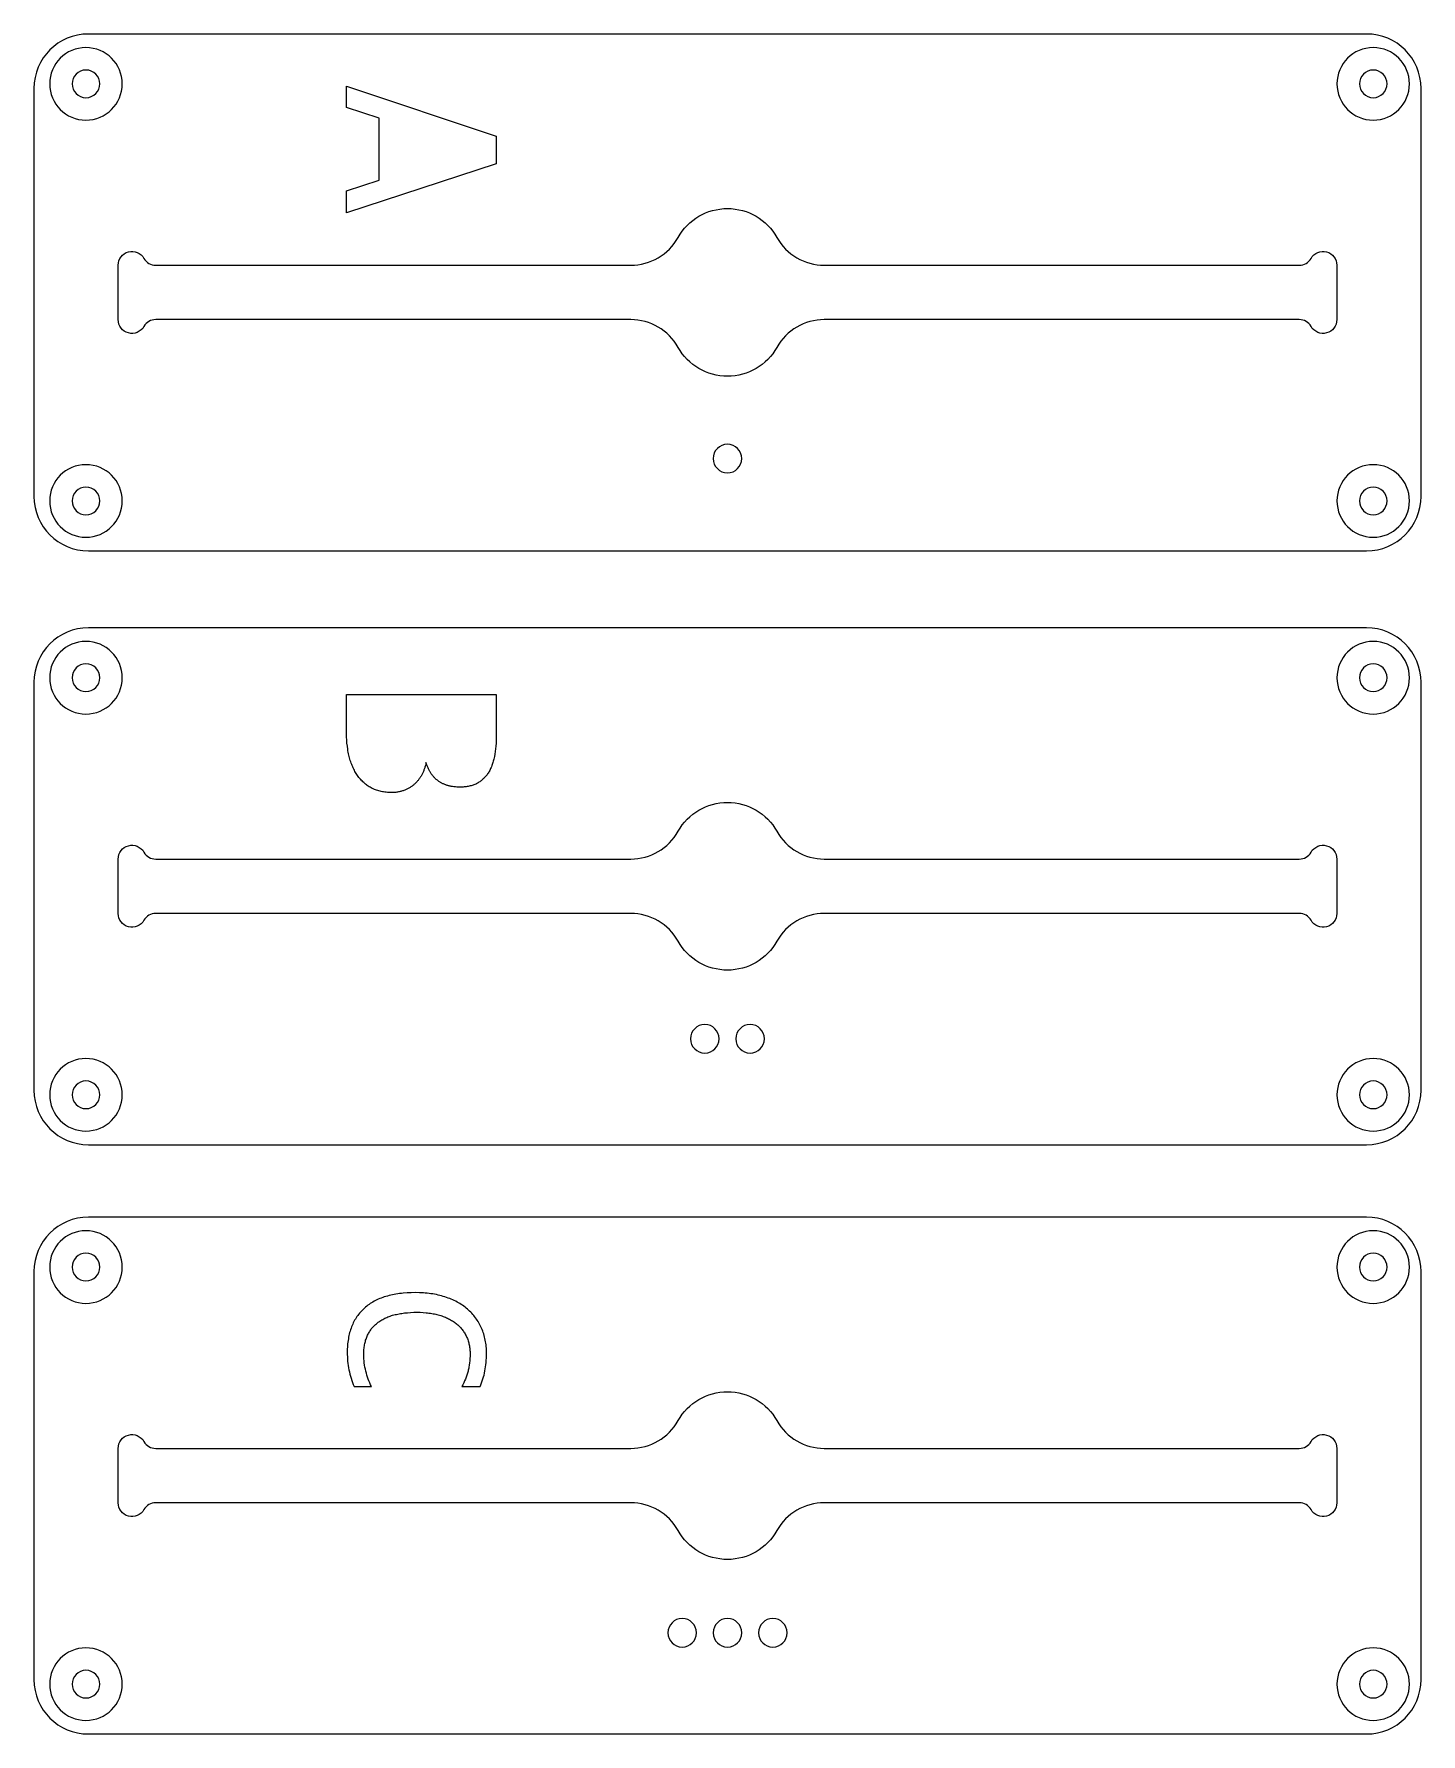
# Model space of a CAD drawing. Extents: x 2142 to 2448, y -359 to 16.
import ezdxf

# ---------------------------------------------------------------- set-up
doc = ezdxf.new("R2010")
doc.units = 0
doc.layers.add('DEFAULT', color=7, linetype='CONTINUOUS')

msp = doc.modelspace()

# ---------------------------------------------------------------- linework, layer by layer
at = {"layer": 'DEFAULT'}
for p, q in [((2436, 16), (2154, 16)), ((2142, 4), (2142, -86)), ((2210.96, -0.21), (2210.96, 4.46)), ((2210.96, 4.46), (2243.96, -6.5)), ((2448, -86), (2448, 4)), ((2218.16, -2.53), (2210.96, -0.21)), ((2218.16, -16.27), (2218.16, -2.53)), ((2243.96, -6.5), (2243.96, -12.66)), ((2243.96, -12.66), (2210.96, -23.46)), ((2210.96, -18.56), (2218.16, -16.27)), ((2210.96, -23.46), (2210.96, -18.56)), ((2160.57, -47), (2160.57, -35)), ((2168.87, -35), (2273.64, -35)), ((2316.36, -35), (2421.13, -35)), ((2429.43, -35), (2429.43, -47)), ((2273.64, -47), (2168.87, -47)), ((2421.13, -47), (2316.36, -47)), ((2154, -98), (2436, -98)), ((2436, -115), (2154, -115)), ((2142, -127), (2142, -217)), ((2448, -217), (2448, -127)), ((2210.96, -138.3), (2210.96, -129.67)), ((2210.96, -129.67), (2243.96, -129.67)), ((2243.96, -129.67), (2243.96, -139.11)), ((2210.97, -139.03), (2210.96, -138.3)), ((2211, -139.75), (2210.97, -139.03)), ((2211.05, -140.44), (2211, -139.75)), ((2211.13, -141.12), (2211.05, -140.44)), ((2211.22, -141.78), (2211.13, -141.12)), ((2211.27, -142.11), (2211.22, -141.78)), ((2211.33, -142.43), (2211.27, -142.11)), ((2211.4, -142.75), (2211.33, -142.43)), ((2243.77, -142.29), (2243.68, -142.86)), ((2243.84, -141.7), (2243.77, -142.29)), ((2243.89, -141.08), (2243.84, -141.7)), ((2243.93, -140.45), (2243.89, -141.08)), ((2243.95, -139.79), (2243.93, -140.45)), ((2243.96, -139.11), (2243.95, -139.79)), ((2211.46, -143.06), (2211.4, -142.75)), ((2211.54, -143.37), (2211.46, -143.06)), ((2211.62, -143.67), (2211.54, -143.37)), ((2211.7, -143.97), (2211.62, -143.67)), ((2211.79, -144.26), (2211.7, -143.97)), ((2211.89, -144.55), (2211.79, -144.26)), ((2211.98, -144.83), (2211.89, -144.55)), ((2212.09, -145.11), (2211.98, -144.83)), ((2212.2, -145.38), (2212.09, -145.11)), ((2212.31, -145.64), (2212.2, -145.38)), ((2212.43, -145.9), (2212.31, -145.64)), ((2212.55, -146.16), (2212.43, -145.9)), ((2212.68, -146.41), (2212.55, -146.16)), ((2228.09, -146.18), (2228.03, -146.34)), ((2228.14, -146.02), (2228.09, -146.18)), ((2228.2, -145.86), (2228.14, -146.02)), ((2228.25, -145.7), (2228.2, -145.86)), ((2228.29, -145.54), (2228.25, -145.7)), ((2228.34, -145.38), (2228.29, -145.54)), ((2228.42, -145.05), (2228.34, -145.38)), ((2228.48, -144.72), (2228.42, -145.05)), ((2228.6, -145.07), (2228.48, -144.72)), ((2228.73, -145.41), (2228.6, -145.07)), ((2228.87, -145.74), (2228.73, -145.41)), ((2228.94, -145.9), (2228.87, -145.74)), ((2229.01, -146.06), (2228.94, -145.9)), ((2229.09, -146.21), (2229.01, -146.06)), ((2229.16, -146.36), (2229.09, -146.21)), ((2242.74, -146.05), (2242.64, -146.26)), ((2242.83, -145.83), (2242.74, -146.05)), ((2242.92, -145.62), (2242.83, -145.83)), ((2243.01, -145.39), (2242.92, -145.62)), ((2243.1, -145.16), (2243.01, -145.39)), ((2243.18, -144.93), (2243.1, -145.16)), ((2243.25, -144.69), (2243.18, -144.93)), ((2243.33, -144.44), (2243.25, -144.69)), ((2243.4, -144.19), (2243.33, -144.44)), ((2243.46, -143.94), (2243.4, -144.19)), ((2243.52, -143.68), (2243.46, -143.94)), ((2243.58, -143.41), (2243.52, -143.68)), ((2243.68, -142.86), (2243.58, -143.41)), ((2212.81, -146.65), (2212.68, -146.41)), ((2212.94, -146.89), (2212.81, -146.65)), ((2213.08, -147.12), (2212.94, -146.89)), ((2213.23, -147.35), (2213.08, -147.12)), ((2213.38, -147.57), (2213.23, -147.35)), ((2213.54, -147.78), (2213.38, -147.57)), ((2213.7, -147.99), (2213.54, -147.78)), ((2213.86, -148.2), (2213.7, -147.99)), ((2214.03, -148.4), (2213.86, -148.2)), ((2214.2, -148.59), (2214.03, -148.4)), ((2214.38, -148.77), (2214.2, -148.59)), ((2214.56, -148.95), (2214.38, -148.77)), ((2214.75, -149.13), (2214.56, -148.95)), ((2214.94, -149.29), (2214.75, -149.13)), ((2215.14, -149.45), (2214.94, -149.29)), ((2215.34, -149.61), (2215.14, -149.45)), ((2215.54, -149.76), (2215.34, -149.61)), ((2215.75, -149.9), (2215.54, -149.76)), ((2215.96, -150.04), (2215.75, -149.9)), ((2225.29, -149.99), (2225.15, -150.09)), ((2225.43, -149.89), (2225.29, -149.99)), ((2225.56, -149.79), (2225.43, -149.89)), ((2225.69, -149.69), (2225.56, -149.79)), ((2225.81, -149.58), (2225.69, -149.69)), ((2225.94, -149.47), (2225.81, -149.58)), ((2226.06, -149.36), (2225.94, -149.47)), ((2226.18, -149.25), (2226.06, -149.36)), ((2226.29, -149.13), (2226.18, -149.25)), ((2226.41, -149.01), (2226.29, -149.13)), ((2226.52, -148.89), (2226.41, -149.01)), ((2226.63, -148.77), (2226.52, -148.89)), ((2226.73, -148.64), (2226.63, -148.77)), ((2226.83, -148.51), (2226.73, -148.64)), ((2226.93, -148.38), (2226.83, -148.51)), ((2227.03, -148.25), (2226.93, -148.38)), ((2227.12, -148.11), (2227.03, -148.25)), ((2227.21, -147.98), (2227.12, -148.11)), ((2227.3, -147.84), (2227.21, -147.98)), ((2227.39, -147.69), (2227.3, -147.84)), ((2227.47, -147.55), (2227.39, -147.69)), ((2227.55, -147.4), (2227.47, -147.55)), ((2227.63, -147.25), (2227.55, -147.4)), ((2227.7, -147.1), (2227.63, -147.25)), ((2227.77, -146.95), (2227.7, -147.1)), ((2227.84, -146.8), (2227.77, -146.95)), ((2227.91, -146.65), (2227.84, -146.8)), ((2227.97, -146.49), (2227.91, -146.65)), ((2228.03, -146.34), (2227.97, -146.49)), ((2229.24, -146.51), (2229.16, -146.36)), ((2229.32, -146.65), (2229.24, -146.51)), ((2229.41, -146.79), (2229.32, -146.65)), ((2229.49, -146.93), (2229.41, -146.79)), ((2229.58, -147.06), (2229.49, -146.93)), ((2229.66, -147.19), (2229.58, -147.06)), ((2229.75, -147.32), (2229.66, -147.19)), ((2229.85, -147.45), (2229.75, -147.32)), ((2229.94, -147.57), (2229.85, -147.45)), ((2230.04, -147.69), (2229.94, -147.57)), ((2230.13, -147.8), (2230.04, -147.69)), ((2230.23, -147.92), (2230.13, -147.8)), ((2230.34, -148.03), (2230.23, -147.92)), ((2230.44, -148.13), (2230.34, -148.03)), ((2230.54, -148.24), (2230.44, -148.13)), ((2230.65, -148.34), (2230.54, -148.24)), ((2230.76, -148.43), (2230.65, -148.34)), ((2230.87, -148.53), (2230.76, -148.43)), ((2230.99, -148.62), (2230.87, -148.53)), ((2231.1, -148.7), (2230.99, -148.62)), ((2231.22, -148.79), (2231.1, -148.7)), ((2231.34, -148.87), (2231.22, -148.79)), ((2231.46, -148.95), (2231.34, -148.87)), ((2231.58, -149.02), (2231.46, -148.95)), ((2231.7, -149.1), (2231.58, -149.02)), ((2231.83, -149.17), (2231.7, -149.1)), ((2231.96, -149.24), (2231.83, -149.17)), ((2232.08, -149.3), (2231.96, -149.24)), ((2232.21, -149.37), (2232.08, -149.3)), ((2232.34, -149.43), (2232.21, -149.37)), ((2232.48, -149.49), (2232.34, -149.43)), ((2232.61, -149.54), (2232.48, -149.49)), ((2232.75, -149.6), (2232.61, -149.54)), ((2232.88, -149.65), (2232.75, -149.6)), ((2233.02, -149.7), (2232.88, -149.65)), ((2233.16, -149.74), (2233.02, -149.7)), ((2233.3, -149.79), (2233.16, -149.74)), ((2233.45, -149.83), (2233.3, -149.79)), ((2233.59, -149.86), (2233.45, -149.83)), ((2233.74, -149.9), (2233.59, -149.86)), ((2233.88, -149.93), (2233.74, -149.9)), ((2234.03, -149.97), (2233.88, -149.93)), ((2234.18, -149.99), (2234.03, -149.97)), ((2234.33, -150.02), (2234.18, -149.99)), ((2237.81, -149.97), (2237.59, -150.01)), ((2238.03, -149.93), (2237.81, -149.97)), ((2238.25, -149.88), (2238.03, -149.93)), ((2238.46, -149.82), (2238.25, -149.88)), ((2238.66, -149.76), (2238.46, -149.82)), ((2238.86, -149.69), (2238.66, -149.76)), ((2239.06, -149.62), (2238.86, -149.69)), ((2239.26, -149.54), (2239.06, -149.62)), ((2239.45, -149.46), (2239.26, -149.54)), ((2239.63, -149.37), (2239.45, -149.46)), ((2239.81, -149.27), (2239.63, -149.37)), ((2239.99, -149.17), (2239.81, -149.27)), ((2240.17, -149.07), (2239.99, -149.17)), ((2240.34, -148.96), (2240.17, -149.07)), ((2240.5, -148.84), (2240.34, -148.96)), ((2240.67, -148.72), (2240.5, -148.84)), ((2240.83, -148.59), (2240.67, -148.72)), ((2240.98, -148.46), (2240.83, -148.59)), ((2241.13, -148.32), (2240.98, -148.46)), ((2241.28, -148.18), (2241.13, -148.32)), ((2241.42, -148.03), (2241.28, -148.18)), ((2241.56, -147.88), (2241.42, -148.03)), ((2241.7, -147.72), (2241.56, -147.88)), ((2241.83, -147.56), (2241.7, -147.72)), ((2241.95, -147.39), (2241.83, -147.56)), ((2242.08, -147.21), (2241.95, -147.39)), ((2242.2, -147.03), (2242.08, -147.21)), ((2242.31, -146.85), (2242.2, -147.03)), ((2242.42, -146.65), (2242.31, -146.85)), ((2242.53, -146.46), (2242.42, -146.65)), ((2242.64, -146.26), (2242.53, -146.46)), ((2216.18, -150.17), (2215.96, -150.04)), ((2216.4, -150.29), (2216.18, -150.17)), ((2216.63, -150.41), (2216.4, -150.29)), ((2216.86, -150.52), (2216.63, -150.41)), ((2217.1, -150.63), (2216.86, -150.52)), ((2217.34, -150.72), (2217.1, -150.63)), ((2217.58, -150.81), (2217.34, -150.72)), ((2217.83, -150.9), (2217.58, -150.81)), ((2218.08, -150.97), (2217.83, -150.9)), ((2218.34, -151.04), (2218.08, -150.97)), ((2218.6, -151.1), (2218.34, -151.04)), ((2218.86, -151.16), (2218.6, -151.1)), ((2219.13, -151.2), (2218.86, -151.16)), ((2219.4, -151.24), (2219.13, -151.2)), ((2219.68, -151.27), (2219.4, -151.24)), ((2219.96, -151.3), (2219.68, -151.27)), ((2220.25, -151.32), (2219.96, -151.3)), ((2220.54, -151.33), (2220.25, -151.32)), ((2220.83, -151.33), (2220.54, -151.33)), ((2221.04, -151.33), (2220.83, -151.33)), ((2221.24, -151.32), (2221.04, -151.33)), ((2221.44, -151.31), (2221.24, -151.32)), ((2221.63, -151.3), (2221.44, -151.31)), ((2221.83, -151.28), (2221.63, -151.3)), ((2222.02, -151.26), (2221.83, -151.28)), ((2222.21, -151.23), (2222.02, -151.26)), ((2222.39, -151.2), (2222.21, -151.23)), ((2222.58, -151.16), (2222.39, -151.2)), ((2222.76, -151.12), (2222.58, -151.16)), ((2222.94, -151.08), (2222.76, -151.12)), ((2223.11, -151.03), (2222.94, -151.08)), ((2223.28, -150.98), (2223.11, -151.03)), ((2223.45, -150.93), (2223.28, -150.98)), ((2223.62, -150.87), (2223.45, -150.93)), ((2223.79, -150.8), (2223.62, -150.87)), ((2223.95, -150.73), (2223.79, -150.8)), ((2224.11, -150.66), (2223.95, -150.73)), ((2224.27, -150.59), (2224.11, -150.66)), ((2224.42, -150.51), (2224.27, -150.59)), ((2224.57, -150.43), (2224.42, -150.51)), ((2224.72, -150.35), (2224.57, -150.43)), ((2224.87, -150.27), (2224.72, -150.35)), ((2225.01, -150.18), (2224.87, -150.27)), ((2225.15, -150.09), (2225.01, -150.18)), ((2234.64, -150.07), (2234.33, -150.02)), ((2234.96, -150.1), (2234.64, -150.07)), ((2235.28, -150.13), (2234.96, -150.1)), ((2235.6, -150.14), (2235.28, -150.13)), ((2235.93, -150.14), (2235.6, -150.14)), ((2236.18, -150.14), (2235.93, -150.14)), ((2236.43, -150.13), (2236.18, -150.14)), ((2236.67, -150.12), (2236.43, -150.13)), ((2236.9, -150.1), (2236.67, -150.12)), ((2237.14, -150.08), (2236.9, -150.1)), ((2237.37, -150.05), (2237.14, -150.08)), ((2237.59, -150.01), (2237.37, -150.05)), ((2160.57, -178), (2160.57, -166)), ((2168.87, -166), (2273.64, -166)), ((2316.36, -166), (2421.13, -166)), ((2429.43, -166), (2429.43, -178)), ((2273.64, -178), (2168.87, -178)), ((2421.13, -178), (2316.36, -178)), ((2154, -229), (2436, -229)), ((2436, -245), (2154, -245)), ((2142, -257), (2142, -347)), ((2448, -347), (2448, -257)), ((2219.61, -262.49), (2219.27, -262.6)), ((2219.97, -262.39), (2219.61, -262.49)), ((2220.33, -262.29), (2219.97, -262.39)), ((2220.7, -262.2), (2220.33, -262.29)), ((2221.08, -262.12), (2220.7, -262.2)), ((2221.46, -262.04), (2221.08, -262.12)), ((2221.85, -261.97), (2221.46, -262.04)), ((2222.25, -261.91), (2221.85, -261.97)), ((2222.65, -261.85), (2222.25, -261.91)), ((2223.06, -261.8), (2222.65, -261.85)), ((2223.48, -261.76), (2223.06, -261.8)), ((2224.34, -261.69), (2223.48, -261.76)), ((2225.23, -261.65), (2224.34, -261.69)), ((2226.14, -261.64), (2225.23, -261.65)), ((2227.03, -261.65), (2226.14, -261.64)), ((2227.47, -261.67), (2227.03, -261.65)), ((2227.9, -261.7), (2227.47, -261.67)), ((2228.33, -261.73), (2227.9, -261.7)), ((2228.75, -261.77), (2228.33, -261.73)), ((2229.16, -261.82), (2228.75, -261.77)), ((2229.57, -261.87), (2229.16, -261.82)), ((2229.98, -261.93), (2229.57, -261.87)), ((2230.38, -262), (2229.98, -261.93)), ((2230.77, -262.08), (2230.38, -262)), ((2231.16, -262.17), (2230.77, -262.08)), ((2231.54, -262.26), (2231.16, -262.17)), ((2231.92, -262.36), (2231.54, -262.26)), ((2232.29, -262.46), (2231.92, -262.36)), ((2232.66, -262.58), (2232.29, -262.46)), ((2213.81, -266.18), (2213.62, -266.43)), ((2214.02, -265.94), (2213.81, -266.18)), ((2214.23, -265.71), (2214.02, -265.94)), ((2214.45, -265.48), (2214.23, -265.71)), ((2214.67, -265.26), (2214.45, -265.48)), ((2214.91, -265.05), (2214.67, -265.26)), ((2215.15, -264.84), (2214.91, -265.05)), ((2215.4, -264.63), (2215.15, -264.84)), ((2215.65, -264.44), (2215.4, -264.63)), ((2215.91, -264.25), (2215.65, -264.44)), ((2216.18, -264.06), (2215.91, -264.25)), ((2216.46, -263.89), (2216.18, -264.06)), ((2216.74, -263.72), (2216.46, -263.89)), ((2217.03, -263.55), (2216.74, -263.72)), ((2217.33, -263.4), (2217.03, -263.55)), ((2217.64, -263.25), (2217.33, -263.4)), ((2217.95, -263.1), (2217.64, -263.25)), ((2218.27, -262.97), (2217.95, -263.1)), ((2218.59, -262.84), (2218.27, -262.97)), ((2218.93, -262.72), (2218.59, -262.84)), ((2219.27, -262.6), (2218.93, -262.72)), ((2222.84, -266.25), (2223.15, -266.21)), ((2223.15, -266.21), (2223.77, -266.12)), ((2223.77, -266.12), (2224.42, -266.06)), ((2224.42, -266.06), (2225.1, -266.01)), ((2225.1, -266.01), (2225.79, -265.98)), ((2225.79, -265.98), (2226.51, -265.97)), ((2226.51, -265.97), (2227.19, -265.98)), ((2227.19, -265.98), (2227.86, -266.01)), ((2227.86, -266.01), (2228.51, -266.07)), ((2228.51, -266.07), (2228.82, -266.1)), ((2228.82, -266.1), (2229.13, -266.14)), ((2229.13, -266.14), (2229.44, -266.18)), ((2229.44, -266.18), (2229.74, -266.23)), ((2229.74, -266.23), (2230.04, -266.28)), ((2233.02, -262.7), (2232.66, -262.58)), ((2233.38, -262.83), (2233.02, -262.7)), ((2233.72, -262.96), (2233.38, -262.83)), ((2234.06, -263.1), (2233.72, -262.96)), ((2234.4, -263.24), (2234.06, -263.1)), ((2234.72, -263.4), (2234.4, -263.24)), ((2235.04, -263.55), (2234.72, -263.4)), ((2235.36, -263.72), (2235.04, -263.55)), ((2235.66, -263.89), (2235.36, -263.72)), ((2235.96, -264.07), (2235.66, -263.89)), ((2236.25, -264.25), (2235.96, -264.07)), ((2236.54, -264.44), (2236.25, -264.25)), ((2236.81, -264.64), (2236.54, -264.44)), ((2237.09, -264.84), (2236.81, -264.64)), ((2237.35, -265.05), (2237.09, -264.84)), ((2237.61, -265.26), (2237.35, -265.05)), ((2237.86, -265.48), (2237.61, -265.26)), ((2238.1, -265.71), (2237.86, -265.48)), ((2238.34, -265.94), (2238.1, -265.71)), ((2238.57, -266.18), (2238.34, -265.94)), ((2238.79, -266.43), (2238.57, -266.18)), ((2211.83, -269.81), (2211.73, -270.13)), ((2211.94, -269.5), (2211.83, -269.81)), ((2212.06, -269.19), (2211.94, -269.5)), ((2212.18, -268.89), (2212.06, -269.19)), ((2212.31, -268.59), (2212.18, -268.89)), ((2212.45, -268.3), (2212.31, -268.59)), ((2212.59, -268.02), (2212.45, -268.3)), ((2212.74, -267.74), (2212.59, -268.02)), ((2212.9, -267.46), (2212.74, -267.74)), ((2213.07, -267.2), (2212.9, -267.46)), ((2213.24, -266.93), (2213.07, -267.2)), ((2213.43, -266.68), (2213.24, -266.93)), ((2213.62, -266.43), (2213.43, -266.68)), ((2216.16, -270.03), (2216.29, -269.84)), ((2216.29, -269.84), (2216.42, -269.66)), ((2216.42, -269.66), (2216.56, -269.48)), ((2216.56, -269.48), (2216.71, -269.3)), ((2216.71, -269.3), (2216.87, -269.13)), ((2216.87, -269.13), (2217.02, -268.96)), ((2217.02, -268.96), (2217.19, -268.8)), ((2217.19, -268.8), (2217.36, -268.64)), ((2217.36, -268.64), (2217.54, -268.49)), ((2217.54, -268.49), (2217.72, -268.34)), ((2217.72, -268.34), (2217.91, -268.19)), ((2217.91, -268.19), (2218.1, -268.05)), ((2218.1, -268.05), (2218.3, -267.92)), ((2218.3, -267.92), (2218.5, -267.78)), ((2218.5, -267.78), (2218.71, -267.66)), ((2218.71, -267.66), (2218.93, -267.54)), ((2218.93, -267.54), (2219.15, -267.42)), ((2219.15, -267.42), (2219.38, -267.3)), ((2219.38, -267.3), (2219.61, -267.2)), ((2219.61, -267.2), (2219.85, -267.09)), ((2219.85, -267.09), (2220.09, -266.99)), ((2220.09, -266.99), (2220.34, -266.9)), ((2220.34, -266.9), (2220.6, -266.81)), ((2220.6, -266.81), (2220.86, -266.72)), ((2220.86, -266.72), (2221.12, -266.64)), ((2221.12, -266.64), (2221.4, -266.57)), ((2221.4, -266.57), (2221.67, -266.49)), ((2221.67, -266.49), (2221.96, -266.43)), ((2221.96, -266.43), (2222.25, -266.36)), ((2222.25, -266.36), (2222.54, -266.31)), ((2222.54, -266.31), (2222.84, -266.25)), ((2230.04, -266.28), (2230.33, -266.34)), ((2230.33, -266.34), (2230.62, -266.4)), ((2230.62, -266.4), (2230.9, -266.47)), ((2230.9, -266.47), (2231.18, -266.54)), ((2231.18, -266.54), (2231.46, -266.62)), ((2231.46, -266.62), (2231.72, -266.7)), ((2231.72, -266.7), (2231.99, -266.79)), ((2231.99, -266.79), (2232.25, -266.88)), ((2232.25, -266.88), (2232.5, -266.97)), ((2232.5, -266.97), (2232.75, -267.07)), ((2232.75, -267.07), (2232.99, -267.18)), ((2232.99, -267.18), (2233.23, -267.29)), ((2233.23, -267.29), (2233.46, -267.4)), ((2233.46, -267.4), (2233.69, -267.51)), ((2233.69, -267.51), (2233.91, -267.64)), ((2233.91, -267.64), (2234.12, -267.76)), ((2234.12, -267.76), (2234.34, -267.89)), ((2234.34, -267.89), (2234.54, -268.03)), ((2234.54, -268.03), (2234.74, -268.16)), ((2234.74, -268.16), (2234.94, -268.31)), ((2234.94, -268.31), (2235.13, -268.45)), ((2235.13, -268.45), (2235.31, -268.6)), ((2235.31, -268.6), (2235.49, -268.76)), ((2235.49, -268.76), (2235.67, -268.92)), ((2235.67, -268.92), (2235.84, -269.08)), ((2235.84, -269.08), (2236, -269.25)), ((2236, -269.25), (2236.16, -269.42)), ((2236.16, -269.42), (2236.31, -269.6)), ((2236.31, -269.6), (2236.45, -269.78)), ((2236.45, -269.78), (2236.59, -269.96)), ((2236.59, -269.96), (2236.73, -270.15)), ((2239, -266.67), (2238.79, -266.43)), ((2239.21, -266.93), (2239, -266.67)), ((2239.41, -267.19), (2239.21, -266.93)), ((2239.6, -267.46), (2239.41, -267.19)), ((2239.78, -267.73), (2239.6, -267.46)), ((2239.96, -268.01), (2239.78, -267.73)), ((2240.13, -268.29), (2239.96, -268.01)), ((2240.29, -268.58), (2240.13, -268.29)), ((2240.45, -268.88), (2240.29, -268.58)), ((2240.6, -269.18), (2240.45, -268.88)), ((2240.74, -269.49), (2240.6, -269.18)), ((2240.87, -269.8), (2240.74, -269.49)), ((2241, -270.12), (2240.87, -269.8)), ((2211.14, -273.65), (2211.12, -274.03)), ((2211.17, -273.27), (2211.14, -273.65)), ((2211.2, -272.9), (2211.17, -273.27)), ((2211.24, -272.53), (2211.2, -272.9)), ((2211.29, -272.17), (2211.24, -272.53)), ((2211.35, -271.82), (2211.29, -272.17)), ((2211.41, -271.47), (2211.35, -271.82)), ((2211.48, -271.13), (2211.41, -271.47)), ((2211.56, -270.79), (2211.48, -271.13)), ((2211.64, -270.46), (2211.56, -270.79)), ((2211.73, -270.13), (2211.64, -270.46)), ((2214.83, -273.9), (2214.86, -273.64)), ((2214.86, -273.64), (2214.9, -273.38)), ((2214.9, -273.38), (2214.94, -273.12)), ((2214.94, -273.12), (2214.99, -272.88)), ((2214.99, -272.88), (2215.05, -272.63)), ((2215.05, -272.63), (2215.11, -272.39)), ((2215.11, -272.39), (2215.17, -272.15)), ((2215.17, -272.15), (2215.25, -271.92)), ((2215.25, -271.92), (2215.32, -271.7)), ((2215.32, -271.7), (2215.41, -271.47)), ((2215.41, -271.47), (2215.5, -271.25)), ((2215.5, -271.25), (2215.59, -271.04)), ((2215.59, -271.04), (2215.69, -270.83)), ((2215.69, -270.83), (2215.8, -270.62)), ((2215.8, -270.62), (2215.91, -270.42)), ((2215.91, -270.42), (2216.03, -270.22)), ((2216.03, -270.22), (2216.16, -270.03)), ((2236.73, -270.15), (2236.86, -270.34)), ((2236.86, -270.34), (2236.98, -270.53)), ((2236.98, -270.53), (2237.1, -270.73)), ((2237.1, -270.73), (2237.21, -270.94)), ((2237.21, -270.94), (2237.32, -271.15)), ((2237.32, -271.15), (2237.42, -271.36)), ((2237.42, -271.36), (2237.52, -271.57)), ((2237.52, -271.57), (2237.61, -271.79)), ((2237.61, -271.79), (2237.69, -272.01)), ((2237.69, -272.01), (2237.77, -272.24)), ((2237.77, -272.24), (2237.84, -272.47)), ((2237.84, -272.47), (2237.91, -272.7)), ((2237.91, -272.7), (2237.97, -272.93)), ((2237.97, -272.93), (2238.02, -273.17)), ((2238.02, -273.17), (2238.06, -273.41)), ((2238.06, -273.41), (2238.1, -273.65)), ((2238.1, -273.65), (2238.14, -273.9)), ((2241.12, -270.44), (2241, -270.12)), ((2241.22, -270.76), (2241.12, -270.44)), ((2241.32, -271.09), (2241.22, -270.76)), ((2241.41, -271.43), (2241.32, -271.09)), ((2241.49, -271.77), (2241.41, -271.43)), ((2241.57, -272.11), (2241.49, -271.77)), ((2241.63, -272.46), (2241.57, -272.11)), ((2241.69, -272.82), (2241.63, -272.46)), ((2241.73, -273.18), (2241.69, -272.82)), ((2241.77, -273.54), (2241.73, -273.18)), ((2241.8, -273.91), (2241.77, -273.54)), ((2211.12, -274.03), (2211.11, -274.42)), ((2211.11, -274.42), (2211.11, -274.81)), ((2211.11, -274.81), (2211.11, -275.3)), ((2211.11, -275.3), (2211.13, -275.79)), ((2211.13, -275.79), (2211.16, -276.28)), ((2211.16, -276.28), (2211.2, -276.76)), ((2211.2, -276.76), (2211.25, -277.25)), ((2211.25, -277.25), (2211.32, -277.72)), ((2214.76, -274.99), (2214.77, -274.71)), ((2214.76, -275.27), (2214.76, -274.99)), ((2214.76, -275.75), (2214.76, -275.27)), ((2214.79, -276.22), (2214.76, -275.75)), ((2214.77, -274.71), (2214.78, -274.43)), ((2214.78, -274.43), (2214.8, -274.16)), ((2214.82, -276.69), (2214.79, -276.22)), ((2214.8, -274.16), (2214.83, -273.9)), ((2214.87, -277.16), (2214.82, -276.69)), ((2214.93, -277.62), (2214.87, -277.16)), ((2238.1, -277.16), (2238.03, -277.64)), ((2238.15, -276.68), (2238.1, -277.16)), ((2238.14, -273.9), (2238.17, -274.15)), ((2238.19, -276.19), (2238.15, -276.68)), ((2238.17, -274.15), (2238.19, -274.4)), ((2238.19, -274.4), (2238.2, -274.66)), ((2238.21, -275.69), (2238.19, -276.19)), ((2238.2, -274.66), (2238.21, -274.92)), ((2238.21, -274.92), (2238.22, -275.18)), ((2238.22, -275.18), (2238.21, -275.69)), ((2241.7, -277.54), (2241.75, -277.06)), ((2241.75, -277.06), (2241.79, -276.57)), ((2241.79, -276.57), (2241.82, -276.07)), ((2241.83, -274.28), (2241.8, -273.91)), ((2241.82, -276.07), (2241.84, -275.56)), ((2241.84, -274.66), (2241.83, -274.28)), ((2241.84, -275.04), (2241.84, -274.66)), ((2241.84, -275.56), (2241.84, -275.04)), ((2211.32, -277.72), (2211.39, -278.2)), ((2211.39, -278.2), (2211.48, -278.67)), ((2211.48, -278.67), (2211.58, -279.14)), ((2211.58, -279.14), (2211.69, -279.61)), ((2211.69, -279.61), (2211.81, -280.08)), ((2211.81, -280.08), (2211.95, -280.54)), ((2211.95, -280.54), (2212.09, -281)), ((2212.09, -281), (2212.25, -281.46)), ((2215.01, -278.07), (2214.93, -277.62)), ((2215.1, -278.52), (2215.01, -278.07)), ((2215.21, -278.97), (2215.1, -278.52)), ((2215.32, -279.41), (2215.21, -278.97)), ((2215.45, -279.84), (2215.32, -279.41)), ((2215.59, -280.27), (2215.45, -279.84)), ((2215.74, -280.7), (2215.59, -280.27)), ((2215.9, -281.12), (2215.74, -280.7)), ((2216.08, -281.54), (2215.9, -281.12)), ((2236.99, -281.13), (2236.8, -281.54)), ((2237.17, -280.71), (2236.99, -281.13)), ((2237.33, -280.28), (2237.17, -280.71)), ((2237.48, -279.85), (2237.33, -280.28)), ((2237.62, -279.42), (2237.48, -279.85)), ((2237.75, -278.99), (2237.62, -279.42)), ((2237.8, -278.77), (2237.75, -278.99)), ((2237.86, -278.55), (2237.8, -278.77)), ((2237.91, -278.32), (2237.86, -278.55)), ((2237.95, -278.1), (2237.91, -278.32)), ((2238.03, -277.64), (2237.95, -278.1)), ((2240.74, -281.53), (2240.89, -281.1)), ((2240.89, -281.1), (2241.04, -280.68)), ((2241.04, -280.68), (2241.17, -280.24)), ((2241.17, -280.24), (2241.29, -279.81)), ((2241.29, -279.81), (2241.39, -279.37)), ((2241.39, -279.37), (2241.49, -278.92)), ((2241.49, -278.92), (2241.57, -278.47)), ((2241.57, -278.47), (2241.64, -278.01)), ((2241.64, -278.01), (2241.7, -277.54)), ((2212.25, -281.46), (2212.42, -281.91)), ((2212.42, -281.91), (2212.6, -282.36)), ((2212.6, -282.36), (2216.46, -282.36)), ((2216.26, -281.95), (2216.08, -281.54)), ((2216.46, -282.36), (2216.26, -281.95)), ((2236.6, -281.95), (2236.38, -282.36)), ((2236.38, -282.36), (2240.4, -282.36)), ((2236.8, -281.54), (2236.6, -281.95)), ((2240.4, -282.36), (2240.57, -281.95)), ((2240.57, -281.95), (2240.74, -281.53)), ((2160.57, -308), (2160.57, -296)), ((2168.87, -296), (2273.64, -296)), ((2316.36, -296), (2421.13, -296)), ((2429.43, -296), (2429.43, -308)), ((2273.64, -308), (2168.87, -308)), ((2421.13, -308), (2316.36, -308)), ((2154, -359), (2436, -359))]:
    msp.add_line(p, q, dxfattribs=at)
at = {"layer": 'DEFAULT', "extrusion": (0, 0, -1)}
for centre, radius in [((-2153.46, 5), 8), ((-2437.46, 5), 8), ((-2153.46, 5), 3.05), ((-2437.46, 5), 3.05), ((-2294.99, -77.65), 3.15), ((-2153.46, -87), 8), ((-2437.46, -87), 8), ((-2153.46, -87), 3.05), ((-2437.46, -87), 3.05), ((-2153.46, -126), 8), ((-2437.46, -126), 8), ((-2153.46, -126), 3.05), ((-2437.46, -126), 3.05), ((-2289.99, -205.65), 3.15), ((-2299.99, -205.65), 3.15), ((-2153.46, -218), 8), ((-2437.46, -218), 8), ((-2153.46, -218), 3.05), ((-2437.46, -218), 3.05), ((-2153.46, -256), 8), ((-2437.46, -256), 8), ((-2153.46, -256), 3.05), ((-2437.46, -256), 3.05), ((-2285, -336.68), 3.15), ((-2295, -336.68), 3.15), ((-2305, -336.68), 3.15), ((-2153.46, -348), 8), ((-2437.46, -348), 8), ((-2153.46, -348), 3.05), ((-2437.46, -348), 3.05)]:
    msp.add_circle(centre, radius, dxfattribs=at)
at = {"layer": 'DEFAULT'}
for centre, radius, start, end in [((2154, 4), 12, 90, 180), ((2436, 4), 12, 0, 90), ((2273.64, -23), 12, 270, 330.6728), ((2316.36, -23), 12, 209.3272, 270), ((2168.87, -32), 3, 209.727, 270), ((2421.13, -32), 3, 270, 330.273), ((2168.87, -50), 3, 90, 150.273), ((2273.64, -59), 12, 29.3272, 90), ((2316.36, -59), 12, 90, 150.6728), ((2421.13, -50), 3, 29.727, 90), ((2154, -86), 12, 180, 270), ((2436, -86), 12, 270, 360), ((2154, -127), 12, 90, 180), ((2436, -127), 12, 360, 90), ((2273.64, -154), 12, 270, 330.6728), ((2316.36, -154), 12, 209.3272, 270), ((2168.87, -163), 3, 209.727, 270), ((2421.13, -163), 3, 270, 330.273), ((2168.87, -181), 3, 90, 150.273), ((2273.64, -190), 12, 29.3272, 90), ((2316.36, -190), 12, 90, 150.6728), ((2421.13, -181), 3, 29.727, 90), ((2154, -217), 12, 180, 270), ((2436, -217), 12, 270, 360), ((2154, -257), 12, 90, 180), ((2436, -257), 12, 0, 90), ((2273.64, -284), 12, 270, 330.6728), ((2316.36, -284), 12, 209.3272, 270), ((2168.87, -293), 3, 209.727, 270), ((2421.13, -293), 3, 270, 330.273), ((2168.87, -311), 3, 90, 150.273), ((2273.64, -320), 12, 29.3272, 90), ((2316.36, -320), 12, 90, 150.6728), ((2421.13, -311), 3, 29.727, 90), ((2154, -347), 12, 180, 270), ((2436, -347), 12, 270, 360)]:
    msp.add_arc(centre, radius, start, end, dxfattribs=at)
at = {"layer": 'DEFAULT', "extrusion": (0, 0, -1)}
for centre, radius, start, end in [((-2295, -35), 12.5, 29.3272, 150.6728), ((-2163.62, -35), 3.05, 0, 150.273), ((-2426.38, -35), 3.05, 29.727, 180), ((-2163.62, -47), 3.05, 209.727, 0), ((-2426.38, -47), 3.05, 180, 330.273), ((-2295, -47), 12.5, 270, 330.6728), ((-2295, -47), 12.5, 209.3272, 270), ((-2295, -166), 12.5, 29.3272, 150.6728), ((-2163.62, -166), 3.05, 0, 150.273), ((-2426.38, -166), 3.05, 29.727, 180), ((-2163.62, -178), 3.05, 209.727, 0), ((-2426.38, -178), 3.05, 180, 330.273), ((-2295, -178), 12.5, 270, 330.6728), ((-2295, -178), 12.5, 209.3272, 270), ((-2295, -296), 12.5, 29.3272, 150.6728), ((-2163.62, -296), 3.05, 0, 150.273), ((-2426.38, -296), 3.05, 29.727, 180), ((-2163.62, -308), 3.05, 209.727, 0), ((-2426.38, -308), 3.05, 180, 330.273), ((-2295, -308), 12.5, 270, 330.6728), ((-2295, -308), 12.5, 209.3272, 270)]:
    msp.add_arc(centre, radius, start, end, dxfattribs=at)

doc.saveas('drawing.dxf')
